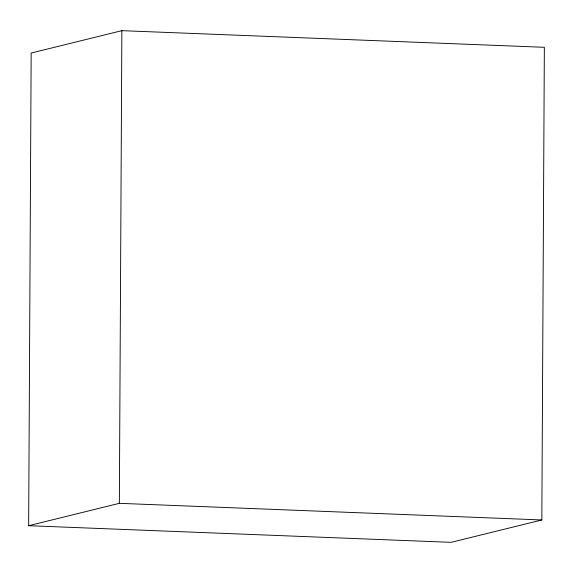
<?xml version="1.0" encoding="UTF-8"?>
<svg xmlns="http://www.w3.org/2000/svg" width="573" height="573" viewBox="0 0 573 573"><rect width="100%" height="100%" fill="white"/><g stroke="black" fill="none" stroke-linecap="round" stroke-linejoin="round"><path stroke-width="0.86" d="M28.65 525.699L31.164 53.038L121.87 30.663L544.35 47.301L541.836 519.962L451.13 542.337L28.65 525.699L119.356 503.33L541.836 519.962M119.356 503.33L121.87 30.663"/></g></svg>
